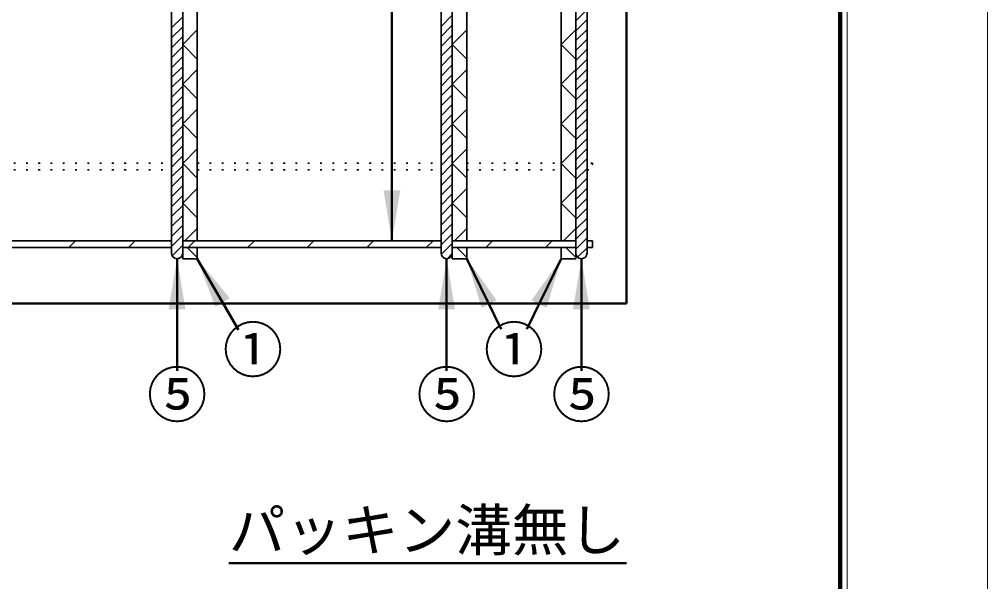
# Model space of a CAD drawing. Units: millimetres, scale not verified. Extents: x -2102 to 2102, y -1485 to 1485.
# Drawn here: x 1413 to 2102, y 237 to 638 of the extents above; entities that cross this region are included whole.
import ezdxf
from ezdxf.enums import TextEntityAlignment as Align

# ---------------------------------------------------------------- set-up
doc = ezdxf.new("R2010")
doc.units = ezdxf.units.MM
doc.header["$LTSCALE"] = 5
doc.linetypes.add('DOTTED', pattern=[1.75, 0.25, -1.5])
doc.layers.add('0-0_V-nasSTD', color=7, linetype='Continuous', lineweight=35)
doc.layers.add('0-2_0', color=7, linetype='Continuous', lineweight=35)
doc.styles.add('ＭＳ ゴシック', font='')
doc.styles.get('ＭＳ ゴシック').set_extended_font_data('MS Gothic')

msp = doc.modelspace()

# ---------------------------------------------------------------- linework, layer by layer
at = {"layer": '0-0_V-nasSTD', "lineweight": 50}
for p, q in [((1678.177, 1082.467), (1678.177, 480.067)), ((1525.177, 387.317), (1525.177, 467.267)), ((1568.867, 416.536), (1539.577, 467.267)), ((1717.177, 387.317), (1717.177, 467.267)), ((1756.076, 417.189), (1731.577, 467.267)), ((1774.278, 417.189), (1798.777, 467.267)), ((1813.177, 387.317), (1813.177, 467.267))]:
    msp.add_line(p, q, dxfattribs=at)
at = {"layer": '0-0_V-nasSTD'}
for p, q in [((1529.177, 467.267), (1529.177, 471.267)), ((1721.177, 467.267), (1721.177, 471.267)), ((1809.177, 467.267), (1809.177, 471.267))]:
    msp.add_line(p, q, dxfattribs=at)
at = {"layer": '0-0_V-nasSTD', "lineweight": 18}
for points in [[(-2102.5, -1485), (-2102.5, 1485), (2102.5, 1485), (2102.5, -1485)], [(-2002.5, -1385), (-2002.5, 1385), (2002.5, 1385), (2002.5, -1385)]]:
    msp.add_lwpolyline(points, close=True, dxfattribs=at)
at = {"layer": '0-0_V-nasSTD', "lineweight": 100}
msp.add_lwpolyline([(-1997.5, 1380), (-1997.5, -1380), (1997.5, -1380), (1997.5, 1380)], close=True, dxfattribs=at)
at = {"layer": '0-0_V-nasSTD'}
for points in [[(1672.177, 516.067), (1678.177, 480.067), (1684.177, 516.067)], [(1519.177, 431.267), (1525.177, 467.267), (1531.177, 431.267)], [(1539.577, 467.267), (1552.381, 433.09), (1562.773, 439.09)], [(1711.177, 431.267), (1717.177, 467.267), (1723.177, 431.267)], [(1731.577, 467.267), (1742.007, 432.293), (1747.397, 434.93)], [(1731.577, 467.267), (1747.397, 434.93), (1752.787, 437.566)], [(1777.567, 437.566), (1782.957, 434.93), (1798.777, 467.267)], [(1782.957, 434.93), (1788.346, 432.293), (1798.777, 467.267)], [(1807.177, 431.267), (1813.177, 467.267), (1819.177, 431.267)]]:
    msp.add_solid(points, dxfattribs=at)
at = {"layer": '0-2_0', "lineweight": 50}
for p, q in [((1845.177, 435.267), (1845.177, 1059.267)), ((245.177, 435.267), (1845.177, 435.267)), ((1561.969, 250.375), (1845.177, 250.375))]:
    msp.add_line(p, q, dxfattribs=at)
at = {"layer": '0-2_0'}
for p, q in [((1521.177, 1023.267), (1521.177, 471.267)), ((1529.177, 1023.267), (1529.177, 471.267)), ((1713.177, 1023.267), (1713.177, 471.267)), ((1721.177, 1023.267), (1721.177, 471.267)), ((1809.177, 1023.267), (1809.177, 471.267)), ((1817.177, 1023.267), (1817.177, 471.267)), ((1539.577, 652.867), (1539.577, 480.067)), ((1731.577, 652.867), (1731.577, 480.067)), ((1798.777, 652.867), (1798.777, 480.067)), ((1817.177, 644.723), (1809.177, 636.723)), ((1529.177, 639.566), (1521.177, 631.566)), ((1721.177, 640.647), (1713.177, 632.647)), ((1817.177, 637.652), (1809.177, 629.652)), ((1529.177, 632.495), (1521.177, 624.495)), ((1539.577, 630.289), (1529.177, 619.889)), ((1721.177, 633.576), (1713.177, 625.576)), ((1731.577, 630.289), (1721.177, 619.889)), ((1809.177, 630.289), (1798.777, 619.889)), ((1817.177, 630.581), (1809.177, 622.581)), ((1529.177, 625.424), (1521.177, 617.424)), ((1721.177, 626.505), (1713.177, 618.505)), ((1817.177, 623.51), (1809.177, 615.51)), ((1529.177, 618.353), (1521.177, 610.353)), ((1539.577, 609.489), (1529.177, 619.889)), ((1721.177, 619.434), (1713.177, 611.434)), ((1731.577, 609.489), (1721.177, 619.889)), ((1809.177, 609.489), (1798.777, 619.889)), ((1817.177, 616.439), (1809.177, 608.439)), ((1529.177, 611.282), (1521.177, 603.282)), ((1721.177, 612.363), (1713.177, 604.363)), ((1817.177, 609.368), (1809.177, 601.368)), ((1529.177, 604.211), (1521.177, 596.211)), ((1539.577, 602.004), (1529.177, 591.604)), ((1721.177, 605.292), (1713.177, 597.292)), ((1731.577, 602.004), (1721.177, 591.604)), ((1809.177, 602.004), (1798.777, 591.604)), ((1817.177, 602.297), (1809.177, 594.297)), ((1529.177, 597.14), (1521.177, 589.14)), ((1721.177, 598.221), (1713.177, 590.221)), ((1817.177, 595.226), (1809.177, 587.226)), ((1529.177, 590.069), (1521.177, 582.069)), ((1539.577, 581.204), (1529.177, 591.604)), ((1721.177, 591.15), (1713.177, 583.15)), ((1731.577, 581.204), (1721.177, 591.604)), ((1809.177, 581.204), (1798.777, 591.604)), ((1817.177, 588.155), (1809.177, 580.155)), ((1529.177, 582.998), (1521.177, 574.998)), ((1721.177, 584.079), (1713.177, 576.079)), ((1817.177, 581.084), (1809.177, 573.084)), ((1529.177, 575.927), (1521.177, 567.927)), ((1539.577, 573.72), (1529.177, 563.32)), ((1721.177, 577.008), (1713.177, 569.008)), ((1731.577, 573.72), (1721.177, 563.32)), ((1809.177, 573.72), (1798.777, 563.32)), ((1817.177, 574.013), (1809.177, 566.013)), ((1529.177, 568.855), (1521.177, 560.855)), ((1721.177, 569.937), (1713.177, 561.937)), ((1817.177, 566.942), (1809.177, 558.942)), ((1529.177, 561.784), (1521.177, 553.784)), ((1539.577, 552.92), (1529.177, 563.32)), ((1721.177, 562.866), (1713.177, 554.866)), ((1731.577, 552.92), (1721.177, 563.32)), ((1809.177, 552.92), (1798.777, 563.32)), ((1817.177, 559.871), (1809.177, 551.871)), ((1529.177, 554.713), (1521.177, 546.713)), ((1721.177, 555.795), (1713.177, 547.795)), ((1817.177, 552.8), (1809.177, 544.8)), ((1529.177, 547.642), (1521.177, 539.642)), ((1539.577, 545.436), (1529.177, 535.036)), ((1721.177, 548.723), (1713.177, 540.723)), ((1731.577, 545.436), (1721.177, 535.036)), ((1809.177, 545.436), (1798.777, 535.036)), ((1817.177, 545.728), (1809.177, 537.728)), ((1529.177, 540.571), (1521.177, 532.571)), ((1721.177, 541.652), (1713.177, 533.652)), ((1817.177, 538.657), (1809.177, 530.657)), ((1529.177, 533.5), (1521.177, 525.5)), ((1539.577, 524.636), (1529.177, 535.036)), ((1721.177, 534.581), (1713.177, 526.581)), ((1731.577, 524.636), (1721.177, 535.036)), ((1809.177, 524.636), (1798.777, 535.036)), ((1817.177, 531.586), (1809.177, 523.586)), ((1529.177, 526.429), (1521.177, 518.429)), ((1721.177, 527.51), (1713.177, 519.51)), ((1817.177, 524.515), (1809.177, 516.515)), ((1529.177, 519.358), (1521.177, 511.358)), ((1721.177, 520.439), (1713.177, 512.439)), ((1817.177, 517.444), (1809.177, 509.444)), ((1529.177, 512.287), (1521.177, 504.287)), ((1539.577, 517.152), (1529.177, 506.752)), ((1721.177, 513.368), (1713.177, 505.368)), ((1731.577, 517.152), (1721.177, 506.752)), ((1809.177, 517.152), (1798.777, 506.752)), ((1817.177, 510.373), (1809.177, 502.373)), ((1529.177, 505.216), (1521.177, 497.216)), ((1539.577, 496.352), (1529.177, 506.752)), ((1721.177, 506.297), (1713.177, 498.297)), ((1731.577, 496.352), (1721.177, 506.752)), ((1809.177, 496.352), (1798.777, 506.752)), ((1529.177, 498.145), (1521.177, 490.145)), ((1721.177, 499.226), (1713.177, 491.226)), ((1817.177, 503.302), (1809.177, 495.302)), ((1529.177, 491.074), (1521.177, 483.074)), ((1721.177, 492.155), (1713.177, 484.155)), ((1817.177, 496.231), (1809.177, 488.231)), ((1529.177, 484.003), (1521.177, 476.003)), ((1530.777, 480.067), (1539.577, 488.867)), ((1721.177, 485.084), (1713.177, 477.084)), ((1731.577, 488.867), (1722.777, 480.067)), ((1800.377, 480.067), (1809.177, 488.867)), ((1817.177, 489.16), (1809.177, 481.16)), ((1337.177, 480.067), (1521.177, 480.067)), ((1448.131, 475.267), (1452.931, 480.067)), ((1490.557, 475.267), (1495.357, 480.067)), ((1529.177, 476.932), (1521.641, 469.396)), ((1529.177, 480.067), (1713.177, 480.067)), ((1537.784, 480.067), (1532.984, 475.267)), ((1575.41, 475.267), (1580.21, 480.067)), ((1617.837, 475.267), (1622.637, 480.067)), ((1660.263, 475.267), (1665.063, 480.067)), ((1702.689, 475.267), (1707.489, 480.067)), ((1721.177, 478.013), (1713.331, 470.167)), ((1721.177, 480.067), (1809.177, 480.067)), ((1745.116, 475.267), (1749.916, 480.067)), ((1787.542, 475.267), (1792.342, 480.067)), ((1817.177, 482.089), (1809.177, 474.089)), ((1821.177, 480.067), (1817.177, 480.067)), ((1821.177, 480.067), (1821.177, 475.267)), ((1337.177, 475.267), (1521.177, 475.267)), ((1527.049, 467.732), (1528.712, 469.396)), ((1529.177, 475.267), (1713.177, 475.267)), ((1539.577, 468.067), (1532.377, 475.267)), ((1539.577, 475.267), (1539.577, 467.267)), ((1717.517, 467.282), (1721.162, 470.927)), ((1721.177, 475.267), (1809.177, 475.267)), ((1731.577, 468.067), (1724.377, 475.267)), ((1731.577, 475.267), (1731.577, 467.267)), ((1798.777, 475.267), (1798.777, 467.267)), ((1809.177, 468.067), (1801.977, 475.267)), ((1817.177, 475.018), (1810.476, 468.317)), ((1817.177, 475.267), (1821.177, 475.267)), ((1529.177, 467.267), (1539.577, 467.267)), ((1721.177, 467.267), (1731.577, 467.267)), ((1809.177, 467.267), (1798.777, 467.267))]:
    msp.add_line(p, q, dxfattribs=at)
at = {"layer": '0-2_0', "linetype": 'DOTTED'}
for p, q in [((1347.577, 535.283), (1521.177, 535.283)), ((1539.577, 535.283), (1713.177, 535.283)), ((1731.577, 535.283), (1798.777, 535.283)), ((1821.177, 535.283), (1817.177, 535.283)), ((1821.177, 535.283), (1821.177, 530.483)), ((1347.577, 530.483), (1521.177, 530.483)), ((1539.577, 530.483), (1713.177, 530.483)), ((1731.577, 530.483), (1798.777, 530.483)), ((1817.177, 530.483), (1821.177, 530.483))]:
    msp.add_line(p, q, dxfattribs=at)
at = {"layer": '0-2_0'}
for centre in [(1525.177, 471.267), (1717.177, 471.267), (1813.177, 471.267)]:
    msp.add_arc(centre, 4, 180, 0, dxfattribs=at)

# ---------------------------------------------------------------- texts
at = {"layer": '0-0_V-nasSTD', "style": 'ＭＳ ゴシック'}
for s, height, p in [('①', 31.67, (1557.63, 376.986)), ('①', 31.67, (1743.554, 376.986)), ('⑤', 31.67, (1503.613, 344.967)), ('⑤', 31.67, (1695.613, 344.967)), ('⑤', 31.67, (1791.613, 344.967)), ('パッキン溝無し', 29.56, (1561.969, 250.375))]:
    msp.add_text(s, height=height, dxfattribs=at).set_placement(p, align=Align.BOTTOM_LEFT)

doc.saveas('drawing.dxf')
